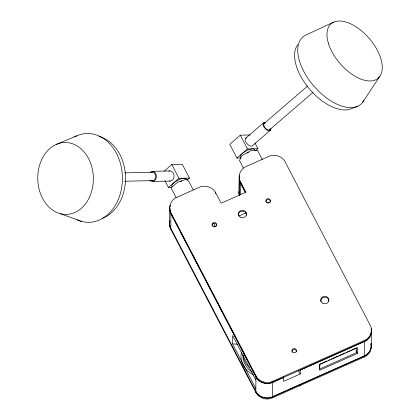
<?xml version="1.0" encoding="UTF-8"?>
<svg xmlns="http://www.w3.org/2000/svg" width="420" height="420" viewBox="0 0 420 420"><rect width="100%" height="100%" fill="white"/><g stroke="black" fill="none" stroke-linecap="round" stroke-linejoin="round"><path stroke-width="0.63" d="M169.617 223.886L169.78 207.911A12.694 11.744 0.6 0 0 170.384 212.462M371.038 344.453A12.694 11.744 0.6 0 1 365.526 356.459L271.131 398.433A12.694 11.744 0.6 0 1 256.536 393.692L170.783 229.241L170.231 226.9A12.694 11.744 0.6 0 1 169.864 220.831M169.785 207.816A12.694 11.744 0.6 0 0 170.384 212.363L170.945 213.743L170.793 228.181L256.547 392.731A12.694 11.744 0.6 0 0 271.142 397.472L365.536 355.499A12.694 11.744 0.6 0 0 371.049 343.492M170.956 212.683L256.709 377.139A12.694 11.744 0.6 0 0 271.304 381.875L365.699 339.901A12.694 11.744 0.6 0 0 370.797 326.408L284.482 160.671A12.694 11.744 0.6 0 0 269.887 155.93L244.965 167.013A12.694 11.744 0.6 0 0 239.867 180.511L245.868 192.234L221.188 203.212L215.009 191.562A12.694 11.744 0.6 0 0 200.419 186.827L175.492 197.909A12.694 11.744 0.6 0 0 170.394 211.402L170.945 213.649L256.699 378.1A12.694 11.744 0.6 0 0 271.294 382.841L365.689 340.862A12.694 11.744 0.6 0 0 371.201 328.86M215.738 193.73L215.744 192.77M255.843 388.589L232.549 343.865L232.638 335.533L255.927 380.257M239.253 177.02L239.101 191.457A12.694 11.744 0.6 0 0 239.542 195.521M239.085 192.995L239.237 178.553M240.293 194.78L240.413 182.852L239.857 181.472A12.694 11.744 0.6 0 1 239.484 175.403M240.429 181.792L240.419 182.758L245.553 192.617M255.801 392.49L255.811 391.529M170.945 213.743L255.964 376.992L255.811 391.43L256.547 392.637A12.694 11.744 0.6 0 0 271.142 397.373L365.536 355.399A12.694 11.744 0.6 0 0 371.049 343.392M255.964 376.897L255.974 375.931M272.517 397.919L272.528 396.953M272.528 396.858L272.68 382.421L283.689 377.522L283.652 381.37L300.211 374.01L300.253 370.156L365.689 340.961A12.694 11.744 0.6 0 0 371.201 328.955M272.68 382.321L272.69 381.36M283.531 393.02L283.537 392.06M283.694 377.423L283.705 376.462M300.09 385.655L300.101 384.694M300.253 370.062L300.263 369.096M357.378 353.483L357.436 347.713L319.61 364.534L319.552 370.304L357.378 353.483L355.897 350.642M364.224 357.137L364.235 356.176M364.235 356.081L364.387 341.639M364.387 341.544L364.397 340.578M371.238 346.458L371.401 330.477M362.67 102.323L379.544 76.703M164.157 171.187L171.827 164.572L182.285 164.325L189.446 178.08L187.052 180.149M164.861 180.547L168.441 187.42L178.988 178.327L189.446 178.08M250.11 134.962L240.303 135.193L229.756 144.286L236.917 158.041L240.839 157.946M245.595 138.316L263.45 122.929M264.065 123.559L307.786 85.869M236.917 158.041L247.469 148.948L257.922 148.701L254.94 142.968M269.871 129.544L313.094 92.279M270.485 130.179L252.63 145.572A5.077 2.714 49.2 0 1 246.577 143.115A5.077 2.714 49.2 0 1 246.913 137.713M255.528 150.764L257.922 148.701M333.622 22.16L305.975 34.986A44.399 23.767 49.2 0 0 314.638 86.961A44.399 23.767 49.2 0 0 363.925 100.37M214.001 227.073L216.389 226.013M239.043 215.959L246.209 212.751M267.682 203.201L270.07 202.141M327.012 360.969L319.82 364.166L319.767 368.981L356.333 352.721L356.386 347.907L346.195 352.438M328.209 360.433L330.01 359.635M331.207 359.1L338.399 355.903M339.602 355.373L344.993 352.973M56.427 144.349L76.808 135.823M357.803 106.181L351.64 108.602A42.179 22.58 49.2 0 1 309.32 88.825A42.179 22.58 49.2 0 1 297.78 44.63M272.68 382.421L271.294 382.935A12.694 11.744 0.6 0 1 256.699 378.194L255.964 376.992M152.15 171.35L169.848 170.935M124.808 172.877L152.203 172.237M124.63 181.251L152.675 180.59M152.722 181.477L170.42 181.062M168.441 187.42L171.707 187.346M232.549 343.865L237.573 344.253M60.343 213.691A35.962 27.804 88.7 0 0 91.828 167.06A35.962 27.804 88.7 0 0 44.52 154.618A35.962 27.804 88.7 0 0 60.343 213.691L81.638 221.424M262.369 159.684L257.56 150.454L250.982 150.607L241.941 155.642L239.484 160.519L243.39 168.021M240.303 135.193L247.469 148.948M240.413 182.852L245.553 192.717M298.436 370.598L300.211 374.01M213.57 223.262L215.381 226.742M193.274 189.95L189.063 181.871L186.685 179.146L177.665 182.138L171.029 187.861L176.138 197.673M171.827 164.572L178.988 178.327M170.783 229.241L170.221 227.96A12.694 11.744 0.6 0 1 169.848 221.886M270.128 128.977A4.184 2.242 49.2 0 1 265.209 127.948A4.184 2.242 49.2 0 1 265.151 123.06M270.858 128.604A5.077 2.714 49.2 0 1 267.603 130.421A5.077 2.714 49.2 0 1 263.188 125.176A5.077 2.714 49.2 0 1 265.671 122.446M240.35 157.306A8.117 2.761 -27.5 0 1 246.498 150.738A8.117 2.761 -27.5 0 1 254.735 150.119M247.128 153.101A8.117 2.761 -27.5 0 1 248.556 152.407M74.582 136.899A44.399 34.325 88.7 0 1 122.393 176.794A44.399 34.325 88.7 0 1 77.007 219.77M99.036 136.49A42.179 32.608 88.7 0 1 125.48 176.038A42.179 32.608 88.7 0 1 102.475 218.285M151.373 172.441A4.184 3.234 88.7 0 1 155.668 176.159A4.184 3.234 88.7 0 1 151.83 180.516M150.234 172.184A5.077 3.922 88.7 0 1 155.479 173.255A5.077 3.922 88.7 0 1 155.174 180.096A5.077 3.922 88.7 0 1 149.872 180.212M168.845 171.187A5.077 3.922 88.7 0 1 174.048 175.691A5.077 3.922 88.7 0 1 169.397 180.968M171.875 186.69A8.117 2.761 -27.5 0 1 178.022 180.122A8.117 2.761 -27.5 0 1 186.26 179.498M180.553 181.582A8.117 2.761 -27.5 0 1 181.97 181.052M320.838 301.66A4.058 3.754 0.6 0 1 324.597 297.218A4.058 3.754 0.6 0 1 328.876 301.25M238.418 215.654A4.058 3.754 0.6 0 1 242.172 211.208A4.058 3.754 0.6 0 1 246.451 215.245M212.126 225.913A2.284 2.111 0.6 0 1 213.948 223.445A2.284 2.111 0.6 0 1 216.615 225.131M170.016 206.293A12.694 11.744 0.6 0 1 170.289 205.301M291.931 351.53A2.284 2.111 0.6 0 1 294.378 349.582A2.284 2.111 0.6 0 1 296.489 351.85M265.954 202.078A2.284 2.111 0.6 0 1 268.065 199.579A2.284 2.111 0.6 0 1 270.475 201.847M239.279 195.578A12.694 11.744 0.6 0 1 239.09 192.518M239.542 195.615A12.694 11.744 0.6 0 1 239.101 191.557M170.231 226.994A12.694 11.744 0.6 0 1 169.859 220.925M239.857 181.571A12.694 11.744 0.6 0 1 239.484 175.497M170.011 206.388A12.694 11.744 0.6 0 1 170.284 205.396M253.617 374.918A22.58 20.89 0.6 0 1 241.453 351.95M252.304 372.204A21.64 20.018 0.6 0 1 242.959 354.895M249.448 367.594A21.64 20.018 0.6 0 1 243.08 355.367M328.54 43.748A35.962 19.252 49.2 0 0 375.601 79.826A35.962 19.252 49.2 0 0 359.693 29.405A35.962 19.252 49.2 0 0 328.54 43.748M213.097 226.306A2.284 2.111 0.6 0 0 216.657 224.721A2.284 2.111 0.6 0 0 213.392 222.658A2.284 2.111 0.6 0 0 213.097 226.306M322.555 303.104A4.058 3.754 0.6 0 0 328.886 300.29A4.058 3.754 0.6 0 0 323.075 296.62A4.058 3.754 0.6 0 0 322.555 303.104M240.13 217.098A4.058 3.754 0.6 0 0 246.461 214.279A4.058 3.754 0.6 0 0 240.65 210.609A4.058 3.754 0.6 0 0 240.13 217.098M266.921 202.466A2.284 2.111 0.6 0 0 270.485 200.886A2.284 2.111 0.6 0 0 267.215 198.817A2.284 2.111 0.6 0 0 266.921 202.466M292.934 352.469A2.284 2.111 0.6 0 0 296.499 350.884A2.284 2.111 0.6 0 0 293.228 348.82A2.284 2.111 0.6 0 0 292.934 352.469"/></g></svg>
